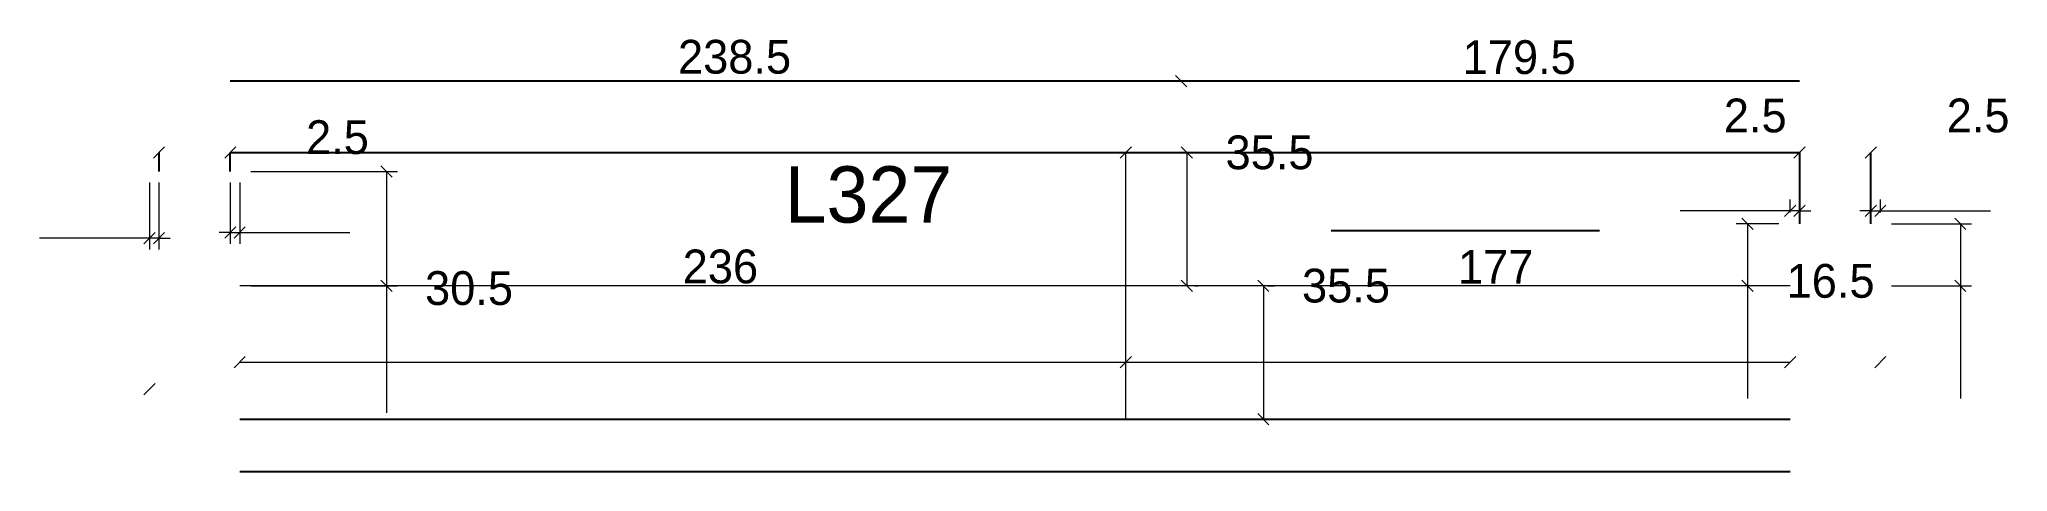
# Model space of a CAD drawing. Extents: x 3116 to 3640, y 1564 to 1679.
import ezdxf

# ---------------------------------------------------------------- set-up
doc = ezdxf.new("R2010")
doc.units = 0
for name, color, linetype in [('3', 3, 'Continuous'), ('4', 4, 'Continuous'), ('Painéis', 200, 'Continuous')]:
    doc.layers.add(name, color=color, linetype=linetype)

msp = doc.modelspace()

# ---------------------------------------------------------------- linework, layer by layer
at = {"layer": '3', "lineweight": 25}
for p, q in [((3460.33, 1628.19), (3531.75, 1628.19)), ((3169.57, 1577.94), (3582.57, 1577.94)), ((3169.57, 1563.94), (3582.57, 1563.94))]:
    msp.add_line(p, q, dxfattribs=at)
for points in [[(3585.07, 1667.94), (3167.07, 1667.94)], [(3148.07, 1648.94), (3148.07, 1643.94)], [(3167.07, 1648.94), (3585.07, 1648.94)], [(3167.07, 1643.94), (3167.07, 1648.94)], [(3585.07, 1648.94), (3585.07, 1629.94)], [(3604.07, 1629.94), (3604.07, 1648.94)]]:
    msp.add_lwpolyline(points, dxfattribs=at)
at = {"layer": 'Painéis', "lineweight": 18}
for p, q in [((3418.83, 1669.44), (3421.83, 1666.44)), ((3146.57, 1647.44), (3149.57, 1650.44)), ((3168.57, 1650.44), (3165.57, 1647.44)), ((3167.07, 1648.94), (3405.57, 1648.94)), ((3407.07, 1650.44), (3404.07, 1647.44)), ((3404.07, 1647.44), (3407.07, 1650.44)), ((3405.57, 1648.94), (3585.07, 1648.94)), ((3405.57, 1577.94), (3405.57, 1648.94)), ((3423.35, 1647.44), (3420.35, 1650.44)), ((3421.85, 1648.94), (3421.85, 1613.44)), ((3424.1, 1648.94), (3424.85, 1648.94)), ((3583.57, 1647.44), (3586.57, 1650.44)), ((3605.57, 1650.44), (3602.57, 1647.44)), ((3172.57, 1643.94), (3211.64, 1643.94)), ((3210.14, 1642.44), (3207.14, 1645.44)), ((3208.64, 1643.94), (3208.64, 1613.44)), ((3145.57, 1640.94), (3145.57, 1623.15)), ((3148.07, 1640.94), (3148.07, 1623.15)), ((3167.07, 1640.94), (3167.07, 1624.64)), ((3169.57, 1640.94), (3169.57, 1624.64)), ((3582.57, 1632.94), (3582.57, 1636.42)), ((3585.07, 1632.94), (3585.07, 1636.42)), ((3604.07, 1632.94), (3604.07, 1636.42)), ((3606.57, 1632.94), (3606.57, 1636.42)), ((3582.57, 1633.42), (3553.21, 1633.42)), ((3572.71, 1628.44), (3569.71, 1631.44)), ((3581.07, 1631.92), (3584.07, 1634.92)), ((3585.07, 1633.42), (3582.57, 1633.42)), ((3586.57, 1634.92), (3583.57, 1631.92)), ((3585.07, 1633.42), (3588.07, 1633.42)), ((3604.07, 1633.42), (3601.07, 1633.42)), ((3602.57, 1631.92), (3605.57, 1634.92)), ((3604.07, 1633.42), (3606.57, 1633.42)), ((3608.07, 1634.92), (3605.07, 1631.92)), ((3606.57, 1633.42), (3635.93, 1633.42)), ((3629.38, 1628.44), (3626.38, 1631.44)), ((3145.57, 1626.15), (3116.21, 1626.15)), ((3144.07, 1624.65), (3147.07, 1627.65)), ((3148.07, 1626.15), (3145.57, 1626.15)), ((3149.57, 1627.65), (3146.57, 1624.65)), ((3148.07, 1626.15), (3151.07, 1626.15)), ((3167.07, 1627.64), (3164.07, 1627.64)), ((3165.57, 1626.14), (3168.57, 1629.14)), ((3167.07, 1627.64), (3169.57, 1627.64)), ((3171.07, 1629.14), (3168.07, 1626.14)), ((3169.57, 1627.64), (3198.93, 1627.64)), ((3579.57, 1629.94), (3568.21, 1629.94)), ((3571.21, 1629.94), (3571.21, 1613.44)), ((3609.57, 1629.94), (3630.88, 1629.94)), ((3627.88, 1629.94), (3627.88, 1613.44)), ((3207.14, 1614.94), (3210.14, 1611.94)), ((3420.35, 1614.94), (3423.35, 1611.94)), ((3443.73, 1611.94), (3440.73, 1614.94)), ((3569.71, 1614.94), (3572.71, 1611.94)), ((3626.38, 1614.94), (3629.38, 1611.94)), ((3582.57, 1613.44), (3169.57, 1613.44)), ((3172.57, 1613.44), (3211.64, 1613.44)), ((3208.64, 1613.44), (3208.64, 1579.61)), ((3424.1, 1613.44), (3424.85, 1613.44)), ((3442.23, 1613.44), (3442.23, 1577.94)), ((3443.34, 1613.44), (3445.23, 1613.44)), ((3579.57, 1613.44), (3568.21, 1613.44)), ((3571.21, 1613.44), (3571.21, 1583.47)), ((3609.57, 1613.44), (3630.88, 1613.44)), ((3627.88, 1613.44), (3627.88, 1583.47)), ((3171.07, 1594.6), (3168.07, 1591.6)), ((3404.07, 1591.6), (3407.07, 1594.6)), ((3407.07, 1594.6), (3404.07, 1591.6)), ((3581.07, 1591.6), (3584.07, 1594.6)), ((3608.07, 1594.6), (3605.07, 1591.6)), ((3169.57, 1593.1), (3405.57, 1593.1)), ((3405.57, 1593.1), (3582.57, 1593.1)), ((3144.07, 1584.39), (3147.07, 1587.39)), ((3440.73, 1579.44), (3443.73, 1576.44)), ((3443.34, 1577.94), (3445.23, 1577.94))]:
    msp.add_line(p, q, dxfattribs=at)

# ---------------------------------------------------------------- texts
at = {"layer": '4'}
msp.add_text('L327', height=15, dxfattribs=at).set_placement((3314.73, 1630.29))
at = {"layer": 'Painéis'}
for s, p in [('238.5', (3286.32, 1669.98)), ('179.5', (3495.32, 1669.88)), ('2.5', (3564.89, 1654.34)), ('2.5', (3624.25, 1654.34)), ('2.5', (3187.25, 1648.56)), ('35.5', (3432.16, 1644.51)), ('236', (3287.57, 1614.11)), ('177', (3494.07, 1613.98)), ('30.5', (3218.94, 1608.35)), ('35.5', (3452.53, 1609.01)), ('16.5', (3581.61, 1610.27))]:
    msp.add_text(s, height=9, dxfattribs=at).set_placement(p)

doc.saveas('drawing.dxf')
